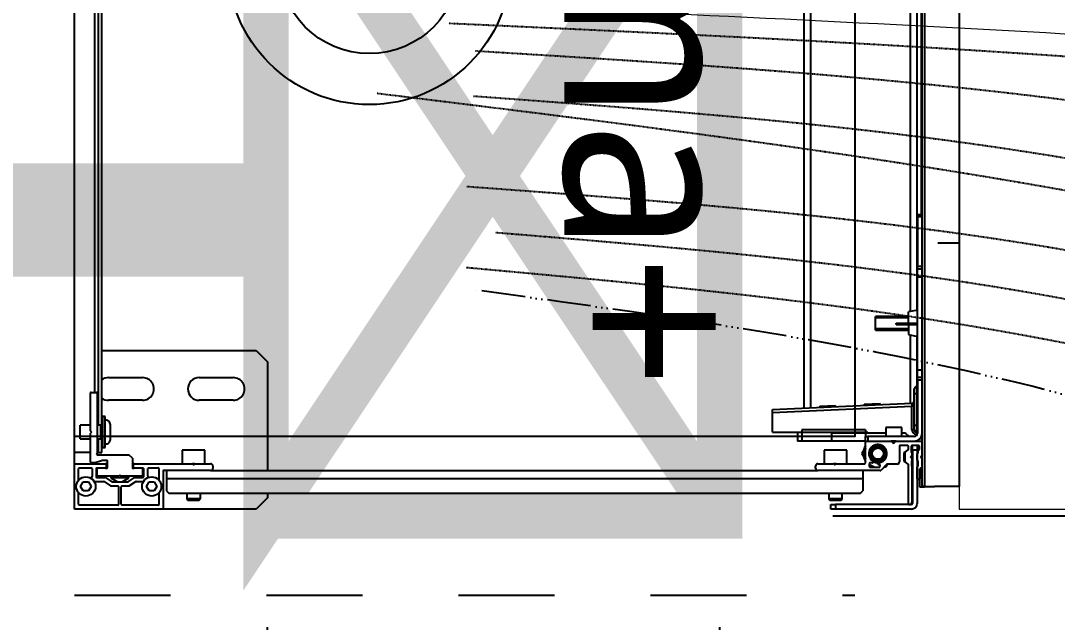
# Model space of a CAD drawing. Header units: millimetres. Extents: x 454430 to 532383, y -370512 to -310890.
# Drawn here: x 470028.2 to 470485.2, y -362299.6 to -362034.1 of the extents above; entities that cross this region are included whole.
import ezdxf

# ---------------------------------------------------------------- set-up
doc = ezdxf.new("R2010")
doc.units = ezdxf.units.MM
for name, pattern in [('prlm_chauff', [0.93, 0.75, -0.065, 0.05, -0.065]), ('prlm_ef', [0.165, 0.1, -0.065]), ('prlm_gaz', [36, 24, -3, 0, -3, 0, -3, 0, -3]), ('prlm_vmc', [0.282222, 0.141111, -0.141111])]:
    doc.linetypes.add(name, pattern=pattern)
doc.layers.add('_GAZELEC-BOITE INCORPO', color=36, linetype='Continuous', lineweight=18)
doc.layers.add('_GAZELEC-RESERVATION 2', color=132, linetype='Continuous', lineweight=18)
for name, color, linetype in [('_GAZELEC-EAU CHAUDE', 1, 'Continuous'), ('prlm-CHAUFF', 30, 'Continuous'), ('prlm-EAU-EF', 161, 'Continuous'), ('prlm-GAZ', 20, 'Continuous'), ('prlm-MOD', 64, 'Continuous')]:
    doc.layers.add(name, color=color, linetype=linetype)
doc.layers.add('prlm-xpoly', color=7, linetype='Continuous', plot=False)
doc.styles.add('Arial', font='arial.ttf')
doc.styles.add('prlm-chauff', font='trebucbi.ttf', dxfattribs={"height": 18})
doc.dimstyles.new('200', dxfattribs={"dimtxt": 150, "dimasz": 25, "dimexe": 50, "dimexo": 50, "dimgap": 20, "dimtad": 1, "dimdec": 0, "dimlfac": 0.1, "dimdsep": 46, "dimtxsty": 'Arial', "dimblk1": 'DOTBLANK', "dimblk2": 'DOTBLANK', "dimsah": 1, "dimcen": 25, "dimclrd": 5, "dimclre": 5, "dimadec": 0, "dimazin": 0, "dimtfac": 1, "dimtdec": 0, "dimtmove": 0, "dimatfit": 3, "dimldrblk": 'DOTBLANK', "dimfxl": 50, "dimtolj": 1, "dimtzin": 0, "dimarcsym": 0})

# ---------------------------------------------------------------- blocks, each defined once
blk = doc.blocks.new('MTI900_Alu_390')
at = {"layer": 'prlm-MOD', "color": 1, "linetype": 'Continuous'}
for p, q in [((-4.475, 0), (-4.472, 0)), ((-4.475, -0.003), (-4.475, 0)), ((-4.472, 0), (-4.278, 0)), ((-4.278, 0), (-4.225, 0)), ((-4.225, 0), (4.225, 0)), ((-4.225, -0.07), (-4.225, 0)), ((-4.475, -0.387), (-4.475, -0.003)), ((-4.457, -0.191), (-4.457, -0.021)), ((-4.454, -0.018), (-4.4033, -0.018)), ((-4.395, -0.0385), (-4.375, -0.0269)), ((-4.395, -0.0615), (-4.395, -0.0385)), ((-4.375, -0.0269), (-4.355, -0.0385)), ((-4.355, -0.0385), (-4.355, -0.0615)), ((-4.3467, -0.018), (-4.296, -0.018)), ((-4.293, -0.021), (-4.293, -0.074)), ((-4.275, -0.003), (-4.275, -0.137)), ((-4.165, -0.025), (-4.105, -0.025)), ((-4.165, -0.025), (-4.165, -0.07)), ((-4.105, -0.07), (-4.105, -0.025)), ((-4.375, -0.0731), (-4.395, -0.0615)), ((-4.355, -0.0615), (-4.375, -0.0731)), ((-4.353, -0.0864), (-4.353, -0.1286)), ((-4.296, -0.077), (-4.3306, -0.077)), ((-4.27, -0.073), (-4.27, -0.0895)), ((-4.2698, -0.0905), (-4.2602, -0.1195)), ((-4.267, -0.07), (-4.14, -0.07)), ((-4.135, -0.075), (-4.14, -0.07)), ((-4.13, -0.07), (-4.135, -0.075)), ((-4.13, -0.07), (-3.963, -0.07)), ((-3.96, -0.073), (-3.96, -0.097)), ((-3.96, -0.09), (3.96, -0.09)), ((-4.3535, -0.1303), (-4.3725, -0.1588)), ((-4.3355, -0.1358), (-4.3545, -0.1642)), ((-4.335, -0.098), (-4.335, -0.1341)), ((-4.298, -0.095), (-4.332, -0.095)), ((-4.33, -0.195), (-4.33, -0.103)), ((-4.327, -0.1), (-4.298, -0.1)), ((-4.295, -0.137), (-4.295, -0.098)), ((-4.295, -0.137), (-4.295, -0.142)), ((-4.26, -0.142), (-4.26, -0.1205)), ((-4.235, -0.1), (-4.235, -0.24)), ((-3.963, -0.1), (-4.229, -0.1)), ((-4.225, -0.105), (-4.225, -0.1)), ((-4.225, -0.105), (-4.165, -0.105)), ((-4.225, -0.105), (-4.225, -0.12)), ((-4.225, -0.12), (-4.17, -0.12)), ((-4.203, -0.12), (-4.203, -0.125)), ((-4.203, -0.125), (-4.067, -0.125)), ((-4.203, -0.125), (-4.203, -0.135)), ((-4.203, -0.135), (-4.067, -0.135)), ((-4.165, -0.115), (-4.175, -0.125)), ((-4.165, -0.1), (-4.165, -0.115)), ((-4.105, -0.115), (-4.165, -0.115)), ((-4.105, -0.115), (-4.105, -0.1)), ((-4.105, -0.105), (4.105, -0.105)), ((-4.095, -0.125), (-4.105, -0.115)), ((-4.1, -0.12), (4.1, -0.12)), ((-4.067, -0.125), (-4.067, -0.12)), ((-4.067, -0.135), (-4.067, -0.125)), ((-3.775, -0.12), (-3.775, -0.8)), ((-4.373, -0.1605), (-4.373, -0.191)), ((-4.3377, -0.16), (-4.355, -0.19)), ((-4.355, -0.1659), (-4.355, -0.2341)), ((-4.33, -0.1677), (-4.3421, -0.1677)), ((-4.3377, -0.24), (-4.3377, -0.16)), ((-4.33, -0.16), (-4.3377, -0.16)), ((-4.278, -0.14), (-4.292, -0.14)), ((-4.292, -0.145), (-4.263, -0.145)), ((-4.1675, -0.158), (-4.1025, -0.158)), ((-3.995, -0.3), (-3.995, -0.15)), ((-3.895, -0.15), (-3.895, -0.3)), ((-4.457, -0.369), (-4.457, -0.209)), ((-4.376, -0.194), (-4.454, -0.194)), ((-4.454, -0.206), (-4.376, -0.206)), ((-4.373, -0.209), (-4.373, -0.2404)), ((-4.355, -0.21), (-4.3377, -0.24)), ((-4.325, -0.2), (-4.33, -0.195)), ((-4.33, -0.205), (-4.325, -0.2)), ((-4.33, -0.297), (-4.33, -0.205)), ((-4.373, -0.2404), (-4.3535, -0.2697)), ((-4.3545, -0.2358), (-4.335, -0.265)), ((-4.353, -0.2714), (-4.353, -0.3036)), ((-4.33, -0.2323), (-4.3421, -0.2323)), ((-4.3377, -0.24), (-4.33, -0.24)), ((-4.335, -0.265), (-4.335, -0.302)), ((-4.295, -0.258), (-4.295, -0.263)), ((-4.295, -0.302), (-4.295, -0.263)), ((-4.25, -0.255), (-4.292, -0.255)), ((-4.292, -0.26), (-4.278, -0.26)), ((-4.275, -0.263), (-4.275, -0.52)), ((-4.25, -0.255), (-4.235, -0.24)), ((-4.395, -0.3285), (-4.375, -0.3169)), ((-4.375, -0.3169), (-4.355, -0.3285)), ((-4.332, -0.305), (-4.298, -0.305)), ((-4.298, -0.3), (-4.327, -0.3)), ((-4.395, -0.3515), (-4.395, -0.3285)), ((-4.375, -0.3631), (-4.395, -0.3515)), ((-4.355, -0.3515), (-4.375, -0.3631)), ((-4.355, -0.3285), (-4.355, -0.3515)), ((-4.328, -0.323), (-4.296, -0.323)), ((-4.293, -0.326), (-4.293, -0.369)), ((-4.475, -0.8), (-4.475, -0.387)), ((-4.308, -0.39), (-4.472, -0.39)), ((-4.4033, -0.372), (-4.454, -0.372)), ((-4.395, -0.405), (-4.405, -0.415)), ((-4.34, -0.405), (-4.395, -0.405)), ((-4.296, -0.372), (-4.3467, -0.372)), ((-4.305, -0.405), (-4.34, -0.405)), ((-4.34, -0.405), (-4.34, -3.475)), ((-4.305, -0.6), (-4.305, -0.393)), ((-4.405, -0.415), (-4.405, -3.465)), ((-4.43, -0.495), (-4.435, -0.5)), ((-4.435, -0.5), (-4.435, -0.55)), ((-4.43, -0.555), (-4.43, -0.495)), ((-4.405, -0.495), (-4.43, -0.495)), ((-4.215, -0.475), (-4.275, -0.475)), ((-4.215, -0.575), (-4.215, -0.475)), ((-4.275, -0.52), (-4.2779, -0.5229)), ((-4.2779, -0.5271), (-4.275, -0.53)), ((-4.275, -0.53), (-4.275, -0.52)), ((-4.275, -0.53), (-4.275, -0.6)), ((-4.435, -0.55), (-4.43, -0.555)), ((-4.43, -0.555), (-4.405, -0.555)), ((-4.275, -0.575), (-4.215, -0.575)), ((-3.995, -0.7), (-3.995, -0.55)), ((-3.895, -0.55), (-3.895, -0.7)), ((-4.305, -0.6), (-4.305, -3.277)), ((-4.285, -0.61), (-4.295, -0.61)), ((-4.425, -0.85), (-4.475, -0.8)), ((-3.775, -0.8), (-3.825, -0.85)), ((-4.405, -0.85), (-4.425, -0.85)), ((-3.825, -0.85), (-4.305, -0.85)), ((-4.1351, -3.077), (-4.136, -3.497)), ((-4.1351, -3.077), (-4.05, -3.077)), ((-4.0221, -3.692), (-4.05, -3.077)), ((-4.05, -3.077), (-4.035, -3.077)), ((-4.035, -3.077), (-4.0071, -3.6913)), ((-4.175, -3.207), (-4.175, -3.187)), ((-4.1353, -3.187), (-4.175, -3.187)), ((-4.175, -3.337), (-4.175, -3.207)), ((-4.125, -3.207), (-4.175, -3.207)), ((-4.125, -3.487), (-4.125, -3.207)), ((-0.2775, -3.215), (-4.0287, -3.215)), ((-4.305, -3.5528), (-4.305, -3.277)), ((-4.295, -3.267), (-4.285, -3.267)), ((-4.275, -3.277), (-4.275, -3.3458)), ((-0.2775, -3.245), (-4.0274, -3.245)), ((-4.0205, -3.2854), (-4.0255, -3.2857)), ((-4.0205, -3.2854), (-4.0173, -3.3556)), ((-4.475, -3.355), (-4.475, -3.335)), ((-4.475, -3.335), (-4.455, -3.335)), ((-4.455, -3.335), (-4.455, -3.355)), ((-4.43, -3.325), (-4.435, -3.33)), ((-4.435, -3.33), (-4.435, -3.38)), ((-4.43, -3.385), (-4.43, -3.325)), ((-4.405, -3.325), (-4.43, -3.325)), ((-4.215, -3.305), (-4.275, -3.305)), ((-4.215, -3.405), (-4.215, -3.305)), ((-4.475, -3.69), (-4.475, -3.355)), ((-4.455, -3.355), (-4.475, -3.355)), ((-4.455, -3.69), (-4.455, -3.355)), ((-4.435, -3.38), (-4.43, -3.385)), ((-4.2759, -3.3479), (-4.2779, -3.3499)), ((-4.2779, -3.3541), (-4.2759, -3.3561)), ((-4.275, -3.3582), (-4.275, -3.3458)), ((-4.275, -3.3582), (-4.275, -3.484)), ((-4.175, -3.487), (-4.175, -3.337)), ((-4.14, -3.337), (-4.175, -3.337)), ((-4.14, -3.487), (-4.14, -3.337)), ((-4.0223, -3.3558), (-4.0173, -3.3556)), ((-4.43, -3.385), (-4.405, -3.385)), ((-4.275, -3.405), (-4.215, -3.405)), ((-4.405, -3.465), (-4.395, -3.475)), ((-4.24, -3.4778), (-4.23, -3.472)), ((-4.23, -3.472), (-4.22, -3.4778)), ((-4.34, -3.475), (-4.395, -3.475)), ((-4.305, -3.475), (-4.34, -3.475)), ((-4.29, -3.5066), (-4.2854, -3.504)), ((-4.29, -3.507), (-4.29, -3.549)), ((-4.274, -3.504), (-4.287, -3.504)), ((-4.272, -3.487), (-4.178, -3.487)), ((-4.271, -3.518), (-4.271, -3.507)), ((-4.175, -3.49), (-4.175, -3.487)), ((-4.175, -3.487), (-4.155, -3.487)), ((-4.175, -3.49), (-4.175, -3.6008)), ((-4.155, -3.497), (-4.175, -3.497)), ((-4.14, -3.487), (-4.155, -3.487)), ((-4.155, -3.487), (-4.155, -3.497)), ((-4.155, -3.702), (-4.155, -3.497)), ((-4.125, -3.487), (-4.14, -3.487)), ((-4.14, -3.577), (-4.14, -3.487)), ((-4.136, -3.497), (-4.14, -3.4972)), ((-4.0116, -3.4816), (-4.0166, -3.4819)), ((-4.0116, -3.4816), (-4.0084, -3.5518)), ((-4.2769, -3.5821), (-4.3041, -3.5549)), ((-4.287, -3.552), (-4.282, -3.552)), ((-4.279, -3.549), (-4.279, -3.545)), ((-4.276, -3.542), (-4.2729, -3.542)), ((-4.2657, -3.521), (-4.268, -3.521)), ((-4.195, -3.5614), (-4.195, -3.5226)), ((-4.0134, -3.552), (-4.0084, -3.5518)), ((-3.685, -3.532), (-3.625, -3.532)), ((-3.685, -3.532), (-3.685, -3.677)), ((-3.6789, -3.677), (-3.6789, -3.532)), ((-3.6311, -3.677), (-3.6311, -3.532)), ((-3.625, -3.677), (-3.625, -3.532)), ((-4.2906, -3.577), (-4.2906, -3.5684)), ((-4.2806, -3.5828), (-4.2906, -3.577)), ((-4.276, -3.627), (-4.276, -3.5842)), ((-4.1759, -3.6029), (-4.1829, -3.6099)), ((-4.175, -3.6232), (-4.175, -3.6008)), ((-4.115, -3.577), (-4.155, -3.577)), ((-4.115, -3.647), (-4.115, -3.577)), ((-4.198, -3.637), (-4.266, -3.637)), ((-4.195, -3.674), (-4.195, -3.64)), ((-4.1829, -3.6141), (-4.1759, -3.6211)), ((-4.175, -3.6232), (-4.175, -3.734)), ((-4.155, -3.647), (-4.115, -3.647)), ((-4.14, -3.6567), (-4.14, -3.647)), ((-3.66, -3.6225), (-3.655, -3.6225)), ((-3.66, -3.6225), (-3.66, -3.6361)), ((-3.66, -3.6361), (-3.655, -3.6361)), ((-3.66, -3.6361), (-3.66, -3.717)), ((-3.655, -3.6225), (-3.655, -3.6361)), ((-3.655, -3.6361), (-3.655, -3.717)), ((-4.455, -3.682), (-4.455, -3.68)), ((-4.452, -3.677), (-4.2791, -3.677)), ((-4.215, -3.695), (-4.45, -3.695)), ((-4.2855, -3.692), (-4.445, -3.692)), ((-4.2653, -3.69), (-4.2827, -3.69)), ((-4.2766, -3.6757), (-4.2679, -3.6633)), ((-4.2654, -3.662), (-4.2246, -3.662)), ((-4.263, -3.657), (-4.265, -3.659)), ((-4.225, -3.659), (-4.265, -3.659)), ((-4.265, -3.659), (-4.265, -3.662)), ((-4.265, -3.69), (-4.265, -3.695)), ((-4.227, -3.657), (-4.263, -3.657)), ((-4.2521, -3.692), (-4.2625, -3.692)), ((-4.2607, -3.657), (-4.2607, -3.662)), ((-4.2607, -3.69), (-4.2607, -3.695)), ((-4.2471, -3.6871), (-4.2521, -3.692)), ((-4.2379, -3.692), (-4.2429, -3.6871)), ((-4.228, -3.692), (-4.2379, -3.692)), ((-4.2293, -3.657), (-4.2293, -3.662)), ((-4.2293, -3.69), (-4.2293, -3.695)), ((-4.225, -3.659), (-4.227, -3.657)), ((-4.2252, -3.69), (-4.198, -3.69)), ((-4.225, -3.662), (-4.225, -3.659)), ((-4.225, -3.695), (-4.225, -3.69)), ((-4.2221, -3.6633), (-4.2134, -3.6757)), ((-4.215, -3.715), (-4.215, -3.695)), ((-4.215, -3.695), (-4.195, -3.695)), ((-4.2109, -3.677), (-4.198, -3.677)), ((-4.195, -3.722), (-4.195, -3.693)), ((-4.125, -3.692), (-4.0221, -3.692)), ((-4.125, -3.702), (-4.125, -3.692)), ((-4.0071, -3.6913), (-4.0221, -3.692)), ((-4.022, -3.6925), (-4.0221, -3.692)), ((-3.7066, -3.685), (-4.0074, -3.685)), ((-4.0071, -3.6913), (-4.007, -3.6925)), ((-3.705, -3.677), (-3.713, -3.717)), ((-3.66, -3.677), (-3.705, -3.677)), ((-3.655, -3.677), (-3.605, -3.677)), ((-3.597, -3.717), (-3.605, -3.677)), ((-0.26, -3.685), (-3.6034, -3.685)), ((-4.215, -3.715), (-4.45, -3.715)), ((-4.378, -3.747), (-4.378, -3.727)), ((-4.378, -3.727), (-4.298, -3.727)), ((-4.375, -3.747), (-4.378, -3.747)), ((-4.375, -3.737), (4.375, -3.737)), ((-4.375, -3.747), (-4.375, -3.737)), ((4.375, -3.747), (-4.375, -3.747)), ((-4.375, -3.747), (-4.375, -3.792)), ((-4.345, -3.724), (-4.345, -3.718)), ((-4.342, -3.715), (-4.2885, -3.715)), ((-4.298, -3.727), (-4.342, -3.727)), ((-4.298, -3.727), (-4.298, -3.737)), ((-4.295, -3.734), (-4.295, -3.73)), ((-4.2826, -3.72), (-4.2654, -3.72)), ((-4.2651, -3.7161), (-4.269, -3.72)), ((-4.2618, -3.7161), (-4.2651, -3.7161)), ((-4.2595, -3.715), (-4.231, -3.715)), ((-4.2471, -3.7321), (-4.2521, -3.737)), ((-4.2414, -3.7335), (-4.2486, -3.7335)), ((-4.2379, -3.737), (-4.2429, -3.7321)), ((-4.2249, -3.7161), (-4.2287, -3.7161)), ((-4.2251, -3.72), (-4.215, -3.72)), ((-4.221, -3.72), (-4.2249, -3.7161)), ((-4.195, -3.715), (-4.215, -3.715)), ((-4.215, -3.72), (-4.215, -3.722)), ((-4.212, -3.725), (-4.198, -3.725)), ((-4.175, -3.737), (-4.175, -3.734)), ((-4.165, -3.737), (-4.165, -3.7265)), ((-3.9067, -3.717), (-4.14, -3.717)), ((-4.135, -3.717), (-4.135, -3.712)), ((-4.105, -3.712), (-4.135, -3.712)), ((-4.125, -3.702), (-4.105, -3.702)), ((-4.105, -3.702), (-3.965, -3.702)), ((-4.105, -3.702), (-4.105, -3.712)), ((-4.105, -3.712), (-4.105, -3.717)), ((-3.965, -3.712), (-4.105, -3.712)), ((-3.965, -3.702), (-3.945, -3.702)), ((-3.965, -3.702), (-3.965, -3.712)), ((-3.965, -3.717), (-3.965, -3.712)), ((-3.935, -3.712), (-3.965, -3.712)), ((-3.935, -3.712), (-3.935, -3.717)), ((-3.935, -3.715), (-3.7126, -3.715)), ((-3.9067, -3.737), (-3.9067, -3.717)), ((-3.9067, -3.717), (-3.8932, -3.717)), ((-3.8932, -3.717), (-3.86, -3.717)), ((-3.8932, -3.717), (-3.8932, -3.737)), ((-3.86, -3.717), (-3.45, -3.717)), ((-3.86, -3.717), (-3.86, -3.737)), ((-3.5974, -3.715), (-0.25, -3.715)), ((-3.45, -3.717), (-3.45, -3.737)), ((-3.45, -3.717), (-3.4168, -3.717)), ((-3.4168, -3.737), (-3.4168, -3.717)), ((-3.4168, -3.717), (-3.4033, -3.717)), ((-3.185, -3.717), (-3.4033, -3.717)), ((-3.4033, -3.717), (-3.4033, -3.737)), ((-3.185, -3.717), (-3.175, -3.717)), ((-3.185, -3.737), (-3.185, -3.717)), ((-3.175, -3.717), (-3.175, -3.737)), ((-3.175, -3.735), (-0.2433, -3.735)), ((-4.375, -3.902), (-4.375, -3.792)), ((-4.375, -3.902), (4.375, -3.902))]:
    blk.add_line(p, q, dxfattribs=at)
at = {"layer": 'prlm-MOD', "color": 1, "ltscale": 50}
blk.add_lwpolyline([(-3.3, -3.8058), (-3.3, -3.902)], dxfattribs=at)
at = {"layer": 'prlm-MOD', "color": 1, "linetype": 'Continuous'}
for centre, radius in [((-4.375, -0.05), 0.0425), ((-4.375, -0.34), 0.0425), ((-4.23, -3.542), 0.035), ((-4.23, -3.542), 0.03), ((-4.23, -3.542), 0.025)]:
    blk.add_circle(centre, radius, dxfattribs=at)
for centre, radius, start, end in [((-4.472, -0.003), 0.003, 90, 180), ((-4.278, -0.003), 0.003, 0, 90), ((-4.454, -0.021), 0.003, 90, 180), ((-4.4033, -0.021), 0.003, 84.5182, 90), ((-4.3467, -0.021), 0.003, 90, 95.4817), ((-4.296, -0.021), 0.003, 0, 90), ((-4.3306, -0.067), 0.01, 213.6525, 270), ((-4.296, -0.074), 0.003, 270, 0), ((-4.267, -0.073), 0.003, 90, 180), ((-4.267, -0.0895), 0.003, 180, 198.4349), ((-3.963, -0.073), 0.003, 0, 90), ((-4.356, -0.1286), 0.003, 326.3099, 0), ((-4.338, -0.1341), 0.003, 326.3099, 0), ((-4.332, -0.098), 0.003, 90, 180), ((-4.327, -0.103), 0.003, 90, 180), ((-4.298, -0.098), 0.003, 0, 90), ((-4.298, -0.103), 0.003, 0, 90), ((-4.292, -0.137), 0.003, 180, 270), ((-4.278, -0.137), 0.003, 270, 0), ((-4.263, -0.1205), 0.003, 0, 18.4349), ((-4.232, -0.1), 0.003, 0, 180), ((-4.1675, -0.138), 0.02, 171.3731, 270), ((-4.1675, -0.133), 0.02, 185.7392, 187.1808), ((-4.1025, -0.138), 0.02, 270, 8.6269), ((-4.1025, -0.133), 0.02, 352.8192, 354.2608), ((-3.945, -0.15), 0.05, 143.1301, 180), ((-3.963, -0.097), 0.003, 270, 0), ((-3.945, -0.15), 0.05, 0, 36.8699), ((-4.37, -0.1605), 0.003, 146.3099, 180), ((-4.352, -0.1659), 0.003, 146.3099, 180), ((-4.292, -0.142), 0.003, 180, 270), ((-4.263, -0.142), 0.003, 270, 0), ((-4.454, -0.191), 0.003, 180, 270), ((-4.454, -0.209), 0.003, 90, 180), ((-4.376, -0.191), 0.003, 270, 0), ((-4.376, -0.209), 0.003, 0, 90), ((-4.352, -0.2341), 0.003, 180, 213.6901), ((-4.356, -0.2714), 0.003, 0, 33.6901), ((-4.292, -0.258), 0.003, 90, 180), ((-4.292, -0.263), 0.003, 90, 180), ((-4.278, -0.263), 0.003, 0, 90), ((-4.332, -0.302), 0.003, 180, 270), ((-4.327, -0.297), 0.003, 180, 270), ((-4.298, -0.297), 0.003, 270, 0), ((-4.298, -0.302), 0.003, 270, 0), ((-3.945, -0.3), 0.05, 180, 0), ((-4.328, -0.333), 0.01, 90, 133.851), ((-4.296, -0.326), 0.003, 0, 90), ((-4.472, -0.387), 0.003, 180, 270), ((-4.454, -0.369), 0.003, 180, 270), ((-4.4033, -0.369), 0.003, 270, 275.4818), ((-4.3467, -0.369), 0.003, 264.5182, 270), ((-4.308, -0.393), 0.003, 0, 90), ((-4.296, -0.369), 0.003, 270, 0), ((-3.945, -0.55), 0.05, 0, 180), ((-4.2758, -0.525), 0.003, 135, 225), ((-4.295, -0.6), 0.01, 180, 270), ((-4.285, -0.6), 0.01, 270, 0), ((-3.945, -0.7), 0.05, 180, 0), ((-4.295, -3.277), 0.01, 90, 180), ((-4.285, -3.277), 0.01, 0, 90), ((-4.2758, -3.352), 0.003, 135, 225), ((-4.278, -3.3458), 0.003, 315, 0), ((-4.278, -3.3582), 0.003, 0, 45), ((-4.287, -3.507), 0.003, 90, 180), ((-4.23, -3.542), 0.06, 140.7035, 188.509), ((-4.23, -3.542), 0.065, 144.2242, 157.3801), ((-4.272, -3.484), 0.003, 180, 270), ((-4.274, -3.507), 0.003, 0, 90), ((-4.268, -3.518), 0.003, 180, 270), ((-4.23, -3.542), 0.04, 184.0006, 146.0728), ((-4.23, -3.542), 0.065, 57.7958, 122.2042), ((-4.23, -3.542), 0.06, 66.4435, 113.5565), ((-4.178, -3.49), 0.003, 0, 90), ((-4.302, -3.5528), 0.003, 180, 225), ((-4.287, -3.549), 0.003, 180, 270), ((-4.282, -3.549), 0.003, 270, 0), ((-4.276, -3.545), 0.003, 90, 180), ((-4.2729, -3.545), 0.003, 4.0006, 90), ((-4.23, -3.542), 0.04, 146.0728, 184.0006), ((-4.2657, -3.518), 0.003, 270, 326.0728), ((-4.23, -3.542), 0.065, 206.162, 224.9525), ((-4.279, -3.5842), 0.003, 0, 45), ((-4.1808, -3.612), 0.003, 135, 225), ((-4.178, -3.6008), 0.003, 315, 0), ((-4.266, -3.627), 0.01, 180, 270), ((-4.198, -3.64), 0.003, 0, 90), ((-4.178, -3.6232), 0.003, 0, 45), ((-4.45, -3.69), 0.025, 180, 270), ((-4.452, -3.68), 0.003, 90, 180), ((-4.445, -3.682), 0.01, 180, 270), ((-4.45, -3.69), 0.005, 180, 270), ((-4.2827, -3.693), 0.003, 90, 160.5288), ((-4.2791, -3.674), 0.003, 270, 325.008), ((-4.2654, -3.665), 0.003, 90, 145.008), ((-4.2653, -3.693), 0.003, 19.4712, 90), ((-4.245, -3.6892), 0.003, 45, 135), ((-4.2252, -3.693), 0.003, 90, 160.5288), ((-4.2246, -3.665), 0.003, 34.992, 90), ((-4.2109, -3.674), 0.003, 214.992, 270), ((-4.198, -3.674), 0.003, 270, 0), ((-4.198, -3.693), 0.003, 0, 90), ((-4.1151, -3.7104), 0.05, 129.8841, 142.9139), ((-4.16, -3.6567), 0.02, 309.8841, 0), ((-4.125, -3.712), 0.02, 90, 192.412), ((-3.997, -3.692), 0.01, 182.6026, 270), ((-4.342, -3.718), 0.003, 90, 180), ((-4.342, -3.724), 0.003, 180, 270), ((-4.298, -3.73), 0.003, 0, 90), ((-4.292, -3.734), 0.003, 180, 270), ((-4.2885, -3.718), 0.003, 9.5941, 90), ((-4.2826, -3.717), 0.003, 189.5941, 270), ((-4.2654, -3.717), 0.003, 270, 350.4059), ((-4.275, -3.715), 0.01, 353.9388, 0), ((-4.2595, -3.718), 0.003, 90, 170.4059), ((-4.245, -3.7342), 0.003, 45, 135), ((-4.231, -3.718), 0.003, 9.5941, 90), ((-4.2251, -3.717), 0.003, 189.5941, 270), ((-4.215, -3.715), 0.01, 180, 186.0612), ((-4.212, -3.722), 0.003, 180, 270), ((-4.198, -3.722), 0.003, 270, 0), ((-4.178, -3.734), 0.003, 270, 0), ((-4.14, -3.702), 0.035, 180, 270), ((-4.14, -3.702), 0.015, 180, 270), ((-4.125, -3.712), 0.01, 90, 180), ((-3.945, -3.712), 0.01, 0, 90)]:
    blk.add_arc(centre, radius, start, end, dxfattribs=at)
for centre, major_axis, ratio, start_param, end_param in [((-4.022, -3.6931), (0.015, 0.0007), 0.045361, 0, 1.568734), ((-3.997, -3.692), (0.025, 0), 0.4, 3.187016, 4.712389)]:
    blk.add_ellipse(centre, major_axis=major_axis, ratio=ratio, start_param=start_param, end_param=end_param, dxfattribs=at)
blk = doc.blocks.new('xi.thema+')
at = {"layer": 'prlm-CHAUFF', "color": 0}
blk.add_lwpolyline([(-20.9, 0), (-20.9, 34.4), (20.9, 34.4), (20.9, 0)], close=True, dxfattribs=at)
at = {"layer": 'prlm-CHAUFF', "color": 7, "linetype": 'prlm_vmc', "ltscale": 30}
blk.add_lwpolyline([(27.9, 0), (27.9, 34.4)], dxfattribs=at)
at = {"layer": 'prlm-CHAUFF', "color": 0}
for radius in [6.25, 4]:
    blk.add_circle((0, 13), radius, dxfattribs=at)
at = {"layer": 'prlm-CHAUFF', "color": 0, "insert": (0, 25.539), "char_height": 8, "width": 7.19706, "attachment_point": 5, "style": 'prlm-chauff'}
blk.add_mtext('thema+', dxfattribs=at)
blk = doc.blocks.new('_DOTBLANK')
at = {"color": 0, "linetype": 'ByBlock'}
blk.add_line((-0.5, 0), (-1, 0), dxfattribs=at)
blk.add_circle((0, 0), 0.5, dxfattribs=at)
blk = doc.blocks.new('*D187')
at = {"layer": '_GAZELEC-BOITE INCORPO', "color": 5, "lineweight": -2, "transparency": 16777216}
for p, q in [((470386.27, -361952.62), (472356.86, -361952.62)), ((472306.86, -361977.62), (472306.86, -362227.61)), ((470386.27, -362252.61), (472356.86, -362252.61))]:
    blk.add_line(p, q, dxfattribs=at)
at = {"layer": '_GAZELEC-BOITE INCORPO', "color": 5, "lineweight": -2, "transparency": 16777216, "xscale": 25, "yscale": 25, "zscale": 25}
for p, rotation in [((472306.86, -361952.62), 90), ((472306.86, -362252.61), 270)]:
    blk.add_blockref('_DOTBLANK', p, dxfattribs=dict(at, rotation=rotation))
at = {"layer": '_GAZELEC-BOITE INCORPO', "color": 0, "transparency": 16777216, "insert": (472210.22, -362102.62), "char_height": 150, "attachment_point": 5, "rotation": 90, "style": 'Arial'}
blk.add_mtext('\\A1;30', dxfattribs=at)
blk = doc.blocks.new('*D189')
at = {"layer": '_GAZELEC-BOITE INCORPO', "color": 5, "lineweight": -2, "transparency": 16777216}
for p, q in [((469427.73, -362294.75), (469427.73, -362876.84)), ((470136.88, -362301.7), (470136.88, -362876.84)), ((470111.88, -362826.84), (469452.73, -362826.84))]:
    blk.add_line(p, q, dxfattribs=at)
at = {"layer": '_GAZELEC-BOITE INCORPO', "color": 5, "lineweight": -2, "transparency": 16777216, "xscale": 25, "yscale": 25, "zscale": 25, "rotation": 180}
blk.add_blockref('_DOTBLANK', (469427.73, -362826.84), dxfattribs=at)
at = {"layer": '_GAZELEC-BOITE INCORPO', "color": 5, "lineweight": -2, "transparency": 16777216, "xscale": 25, "yscale": 25, "zscale": 25}
blk.add_blockref('_DOTBLANK', (470136.88, -362826.84), dxfattribs=at)
at = {"layer": '_GAZELEC-BOITE INCORPO', "color": 0, "transparency": 16777216, "insert": (469782.31, -362731.54), "char_height": 150, "attachment_point": 5, "style": 'Arial'}
blk.add_mtext('\\A1;71', dxfattribs=at)
blk = doc.blocks.new('*D190')
at = {"layer": '_GAZELEC-BOITE INCORPO', "color": 5, "lineweight": -2, "transparency": 16777216}
for p, q in [((470136.88, -362301.7), (470136.88, -362876.84)), ((470336.27, -362301.69), (470336.27, -362876.84)), ((470161.88, -362826.84), (470311.27, -362826.84)), ((470336.27, -362826.84), (470618.19, -362826.84))]:
    blk.add_line(p, q, dxfattribs=at)
at = {"layer": '_GAZELEC-BOITE INCORPO', "color": 5, "lineweight": -2, "transparency": 16777216, "xscale": 25, "yscale": 25, "zscale": 25, "rotation": 180}
blk.add_blockref('_DOTBLANK', (470136.88, -362826.84), dxfattribs=at)
at = {"layer": '_GAZELEC-BOITE INCORPO', "color": 5, "lineweight": -2, "transparency": 16777216, "xscale": 25, "yscale": 25, "zscale": 25}
blk.add_blockref('_DOTBLANK', (470336.27, -362826.84), dxfattribs=at)
at = {"layer": '_GAZELEC-BOITE INCORPO', "color": 0, "transparency": 16777216, "insert": (470489.73, -362730.26), "char_height": 150, "attachment_point": 5, "style": 'Arial'}
blk.add_mtext('\\A1;20', dxfattribs=at)

msp = doc.modelspace()

# ---------------------------------------------------------------- linework, layer by layer
at = {"layer": '_GAZELEC-BOITE INCORPO', "const_width": 20}
msp.add_lwpolyline([(470136.27, -362152.61), (470136.27, -362252.61), (470336.27, -362252.61), (470336.27, -361952.62), (470136.27, -361952.62), (470136.28, -362252.61), (470336.27, -361952.62), (470136.27, -361952.62), (470336.26, -362252.61)], dxfattribs=at)
at = {"layer": '_GAZELEC-EAU CHAUDE', "linetype": 'prlm_ef'}
msp.add_spline([(470227.77, -362067.36), (470579.87, -362113.21), (471087.12, -362396.11), (471406.9, -363425.85), (471309.89, -364997.77), (470508.54, -365424.4), (470057.64, -365455.03), (469577.65, -365424.76)], degree=3, dxfattribs=at)
at = {"layer": '_GAZELEC-RESERVATION 2'}
msp.add_spline([(470249.82, -362028.03), (470513.03, -362041.33), (471360.74, -362158.57), (472203.31, -362521.86), (473445.53, -363351.41), (474407.85, -363351.41), (476308.89, -363284.01)], degree=3, dxfattribs=at)
at = {"layer": 'prlm-CHAUFF', "linetype": 'prlm_chauff', "ltscale": 50, "const_width": 50, "flags": 128}
msp.add_lwpolyline([(469734.79, -362122), (470127.55, -362122)], dxfattribs=at)
at = {"layer": 'prlm-EAU-EF', "linetype": 'prlm_ef'}
for points in [[(469569.89, -337954.98), (469358.07, -337959.6), (469157.04, -338026.04), (469032.01, -338095.66), (468911.83, -338282.27), (468808.08, -338628.57), (468787.19, -338772.67), (468732.96, -339298.52), (468701.68, -339648.81), (468701.68, -340119.18), (468701.68, -341477.82), (468701.68, -342357.29), (468701.68, -342970.88), (468701.68, -344403.9), (468701.68, -345978.2), (468701.68, -347401.23), (468701.68, -349080.22), (468701.68, -349567.68), (468761.23, -350207.61), (468761.23, -350711.93), (468761.23, -351352.11), (468761.23, -352112.34), (468761.23, -353908.85), (468761.23, -356396.43), (468761.23, -358086.18), (468761.23, -360937.29), (468761.23, -361178.1), (468741.61, -362017.04), (468834.05, -362459.54), (469206.54, -362938.14), (469650.67, -363152.4), (470100.77, -363225.74), (470487.65, -363207.92), (470817.46, -363005.87), (470949.59, -362785.78), (470949.59, -362519.57), (470846.5, -362343.85), (470615.37, -362209.4), (470224.56, -362143.11)], [(470216.86, -362035.23), (470718.09, -362071.66), (474591.35, -365944.92), (474747.54, -367520.22)], [(470228.67, -362047.43), (470576.61, -362082.36), (471225.57, -362368.74), (471797.27, -363193.66), (471978.49, -364957.53), (471562.94, -366219.41), (469576.96, -366796.5)], [(470185.1, -362066.11), (470551.72, -362120.98), (473455.22, -363469.59), (475768.88, -363317.48), (476326.19, -363283.43)], [(470237.44, -362127.54), (470569.47, -362174.95), (470922.99, -362361.28), (471224.16, -363391.57), (471224.16, -363748.09), (471150.02, -364176.72), (470653.53, -364476.55), (470138.72, -364361.75)]]:
    msp.add_spline(points, degree=3, dxfattribs=at)
msp.add_open_spline([(470224.83, -362107.25), (470265.34, -362110.23), (470305.58, -362113.2), (470385.47, -362120.69), (470425.11, -362125.22), (470481.61, -362133.93), (470498.74, -362136.87), (470529.76, -362142.87), (470543.66, -362145.81), (470565.53, -362150.87), (470573.54, -362152.81), (470589.53, -362156.9), (470597.53, -362159.04), (470621.48, -362165.75), (470637.41, -362170.61), (470684.96, -362186.28), (470716.35, -362198.21), (470788.85, -362229.62), (470829.42, -362250.27), (470906.62, -362296.2), (470943.25, -362321.47), (470989.5, -362358.74), (471001.5, -362368.98), (471022.06, -362387.57), (471030.77, -362395.82), (471045.52, -362410.45), (471051.66, -362416.77), (471069.66, -362435.97), (471081.1, -362449.11), (471102.94, -362476.07), (471113.34, -362489.89), (471142.56, -362531.58), (471160.04, -362560.36), (471191.84, -362620.31), (471206.16, -362651.47), (471232.09, -362715.97), (471243.71, -362749.31), (471264.69, -362817.94), (471274.06, -362853.24), (471291.02, -362925.52), (471298.61, -362962.52), (471316.24, -363058.35), (471325.4, -363118.18), (471342.45, -363240.27), (471350.35, -363302.53), (471361.22, -363385.88), (471363.91, -363406.3), (471368.53, -363440.68), (471370.43, -363454.59), (471374.27, -363482.43), (471376.21, -363496.36), (471382.09, -363538.17), (471386.08, -363566.06), (471398.07, -363649.73), (471406.11, -363705.48), (471424.59, -363839.43), (471434.64, -363917.37), (471450.84, -364070.95), (471456.98, -364146.58), (471462.51, -364282.07), (471462.84, -364342.5), (471457.8, -364459.95), (471452.44, -364516.98), (471436.91, -364613.58), (471428.22, -364654.05), (471406.33, -364732.28), (471393.13, -364770.06), (471361.69, -364842.7), (471343.46, -364877.57), (471313.46, -364925.08), (471304.01, -364938.98), (471288.42, -364960.22), (471282.66, -364967.76), (471270.79, -364982.66), (471264.67, -364990.03), (471245.8, -365011.9), (471232.53, -365026.16), (471189.95, -365068.78), (471158.56, -365096.05), (471091.24, -365147.56), (471055.32, -365171.79), (470979.93, -365217.02), (470940.47, -365238.01), (470859.02, -365276.58), (470817.02, -365294.16), (470731.53, -365325.76), (470688.04, -365339.77), (470624.75, -365357.38), (470605.16, -365362.46), (470569.1, -365371.1), (470552.64, -365374.78), (470523.83, -365380.77), (470511.48, -365383.19), (470486.81, -365387.72), (470474.5, -365389.84), (470437.62, -365395.76), (470413.09, -365399.14), (470339.62, -365407.73), (470290.81, -365411.41), (470193.12, -365415.64), (470144.25, -365416.18), (470075.57, -365415.42), (470055.92, -365415.03), (470016.57, -365413.96), (469996.86, -365413.28), (469937.66, -365410.84), (469898.09, -365408.71), (469766.36, -365400.42), (469673.81, -365392.67), (469580.99, -365384.9)], degree=3, knots=[0, 0, 0, 0, 122.224675, 122.224675, 244.44935, 244.44935, 297.89689, 297.89689, 341.554572, 341.554572, 366.806028, 366.806028, 392.057484, 392.057484, 442.560396, 442.560396, 543.56622, 543.56622, 680.768119, 680.768119, 817.970018, 817.970018, 868.064814, 868.064814, 906.720945, 906.720945, 935.457918, 935.457918, 992.931862, 992.931862, 1050.405807, 1050.405807, 1162.256656, 1162.256656, 1274.107505, 1274.107505, 1385.958355, 1385.958355, 1497.809204, 1497.809204, 1609.660053, 1609.660053, 1782.059865, 1782.059865, 1954.459677, 1954.459677, 2010.130017, 2010.130017, 2047.896978, 2047.896978, 2085.663939, 2085.663939, 2161.19786, 2161.19786, 2312.265704, 2312.265704, 2525.760522, 2525.760522, 2739.25534, 2739.25534, 2917.805241, 2917.805241, 3096.355142, 3096.355142, 3231.736285, 3231.736285, 3367.117428, 3367.117428, 3502.49857, 3502.49857, 3560.045303, 3560.045303, 3592.263232, 3592.263232, 3624.481161, 3624.481161, 3688.917019, 3688.917019, 3821.61335, 3821.61335, 3954.309681, 3954.309681, 4087.006011, 4087.006011, 4219.702342, 4219.702342, 4352.398673, 4352.398673, 4411.695854, 4411.695854, 4461.511487, 4461.511487, 4499.00734, 4499.00734, 4536.503192, 4536.503192, 4611.494897, 4611.494897, 4761.478307, 4761.478307, 4911.461717, 4911.461717, 4971.423569, 4971.423569, 5031.385421, 5031.385421, 5151.309126, 5151.309126, 5429.749467, 5429.749467, 5429.749467, 5429.749467], dxfattribs=at)
at = {"layer": 'prlm-GAZ', "linetype": 'prlm_gaz', "ltscale": 0.8}
msp.add_spline([(469773.43, -349311.97), (469615.53, -349311.97), (469431.39, -349324.11), (469153.63, -349402.54), (468983.41, -349518.18), (468865.04, -349794.18), (468801.16, -350348.17), (468801.16, -351130.54), (468801.16, -353724.98), (468801.16, -356370.19), (468801.16, -359227.7), (468801.16, -361130.88), (468801.16, -361995.02), (468902.61, -362446.16), (469341.23, -362952.96), (470123.63, -363182.89), (470626.23, -363093.37), (470907.39, -362755.18), (470859, -362429.4), (470542.73, -362214.83), (470227.71, -362152.86)], degree=3, dxfattribs=at)
at = {"layer": 'prlm-xpoly', "lineweight": 0}
msp.add_lwpolyline([(471742.27, -362249.62), (471742.27, -361349.68), (470442.31, -361349.68), (470441.89, -362249.62)], close=True, dxfattribs=at)

# ---------------------------------------------------------------- block references
at = {"layer": 'prlm-CHAUFF', "xscale": 10, "yscale": 10, "zscale": 10, "rotation": 269.9998100426614}
msp.add_blockref('xi.thema+', (470051.88, -362008.65), dxfattribs=at)
at = {"layer": 'prlm-MOD', "xscale": 99.99999999999969, "yscale": 99.99999999999969, "zscale": 99.99999999999969, "rotation": 89.99988466022964}
msp.add_blockref('MTI900_Alu_390', (470051.89, -361802.12), dxfattribs=at)

# ---------------------------------------------------------------- dimensions: what is measured, and where the dimension line sits
at = {"layer": '_GAZELEC-BOITE INCORPO'}
dim = msp.add_linear_dim(base=(472306.86, -362252.61), p1=(470336.27, -361952.62), p2=(470336.27, -362252.61), angle=90, dimstyle='200', dxfattribs=at)
dim.commit()
dim.dimension.update_dxf_attribs({"geometry": '*D187', "text_midpoint": (472210.22, -362102.62)})
for base, p2, picture, middle in [((469427.73, -362826.84), (469427.73, -362244.75), '*D189', (469782.31, -362731.54)), ((470336.27, -362826.84), (470336.27, -362251.69), '*D190', (470489.73, -362730.26))]:
    dim = msp.add_linear_dim(base=base, p1=(470136.88, -362251.7), p2=p2, dimstyle='200', dxfattribs=at)
    dim.commit()
    dim.dimension.update_dxf_attribs({"geometry": picture, "text_midpoint": middle})

doc.saveas('drawing.dxf')
